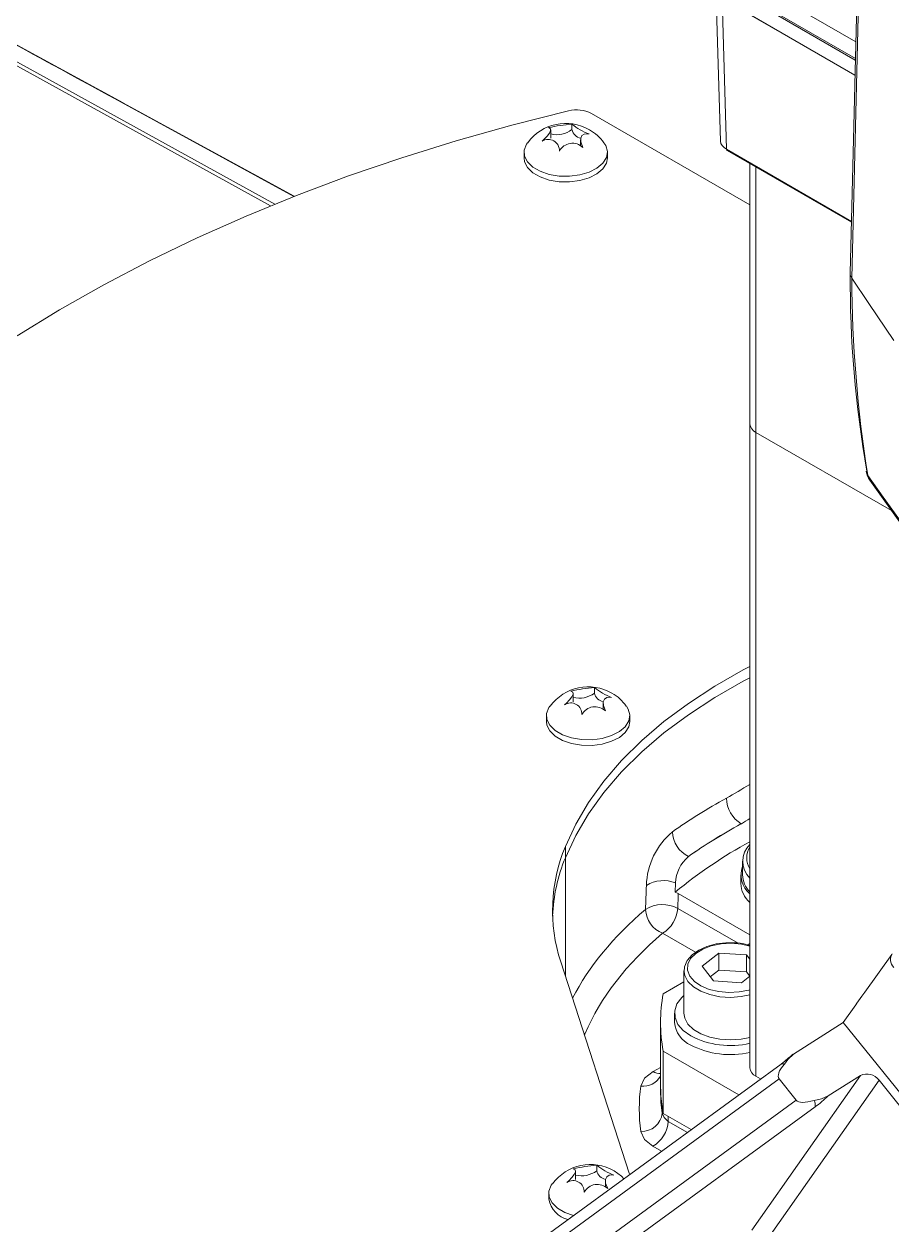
# Model space of a CAD drawing. Header units: millimetres. Extents: x 20 to 768, y 29 to 540.
# Drawn here: x 394.88 to 419.86, y 91.37 to 125.92 of the extents above; entities that cross this region are included whole.
import ezdxf

# ---------------------------------------------------------------- set-up
doc = ezdxf.new("R2010")
doc.units = ezdxf.units.MM

msp = doc.modelspace()

# ---------------------------------------------------------------- linework, layer by layer
at = {"color": 7, "linetype": 'Continuous', "lineweight": 15}
for p, q in [((414.957886, 127.634299), (418.821126, 125.404098)), ((414.957886, 127.144376), (418.80937, 124.920961)), ((414.797048, 126.891697), (414.928373, 122.547724)), ((414.972686, 126.652709), (415.103992, 122.309354)), ((397.734031, 123.64542), (394.580032, 125.364206)), ((402.65751, 120.956228), (397.725869, 123.65027)), ((415.772101, 120.709824), (411.21031, 123.34329)), ((410.6519, 122.875843), (410.6519, 123.037957)), ((410.04026, 122.629439), (410.04026, 122.871172)), ((410.901193, 122.583315), (410.901193, 122.408581)), ((409.270727, 122.224218), (409.270727, 122.060912)), ((411.670726, 122.060913), (411.670726, 122.224219)), ((415.120556, 122.273857), (418.694994, 120.210377)), ((415.772099, 121.897731), (415.772099, 114.406235)), ((415.772099, 114.406235), (415.772099, 95.870756)), ((415.947835, 114.161312), (415.947835, 95.625834)), ((419.122548, 113.034376), (419.12121, 113.043465)), ((411.298648, 106.6555), (411.298648, 106.817613)), ((410.687009, 106.409095), (410.687009, 106.650827)), ((411.547941, 106.362972), (411.547941, 106.188238)), ((409.917475, 106.003875), (409.917475, 105.840569)), ((412.317475, 105.840569), (412.317475, 106.003875)), ((415.523572, 102.89168), (415.51617, 102.887705)), ((415.530977, 102.896252), (415.523572, 102.89168)), ((410.460894, 102.242558), (410.460894, 101.915941)), ((414.006655, 101.954721), (413.995942, 101.944107)), ((413.995942, 101.944107), (414.008692, 101.953545)), ((414.006655, 101.954721), (414.008692, 101.953545)), ((415.562049, 101.814019), (415.562049, 101.42208)), ((415.512049, 101.42208), (415.512049, 101.177119)), ((413.63268, 101.190646), (413.623125, 100.928473)), ((413.623125, 100.928473), (413.712875, 100.885861)), ((415.772099, 99.697096), (413.712875, 100.885861)), ((414.399384, 98.795064), (414.876628, 99.171663)), ((414.876628, 99.171663), (415.680209, 99.121366)), ((414.876628, 98.68174), (414.876628, 99.171663)), ((415.7721, 99.443143), (415.710657, 99.407673)), ((412.294446, 92.841063), (410.33003, 98.917963)), ((415.680209, 99.121366), (415.772099, 99.00116)), ((415.680209, 98.631443), (415.680209, 99.121366)), ((419.078717, 98.044386), (419.856426, 99.126843)), ((413.875965, 98.663114), (413.875965, 97.438304)), ((413.877041, 98.632277), (413.875965, 98.663114)), ((414.725722, 98.368169), (414.399384, 98.795064)), ((414.632987, 98.48948), (414.876628, 98.68174)), ((414.876628, 98.68174), (415.680209, 98.631443)), ((415.772099, 98.509466), (415.529303, 98.317872)), ((415.680209, 98.631443), (415.772099, 98.511237)), ((413.875965, 98.348528), (413.274988, 98.001591)), ((415.529303, 98.317872), (414.725722, 98.368169)), ((413.602965, 97.438304), (413.602965, 97.177009)), ((418.82104, 97.685486), (418.463014, 97.176075)), ((418.82104, 97.685486), (418.8523, 97.726954)), ((413.202965, 97.177009), (413.202965, 95.380621)), ((417.026457, 96.265175), (418.463014, 97.176075)), ((418.463014, 97.176075), (429.234801, 83.776077)), ((413.274988, 96.352428), (415.457492, 95.092495)), ((413.274988, 94.556039), (413.274988, 96.352428)), ((416.668808, 95.976542), (407.555695, 89.325573)), ((416.617278, 95.549567), (407.833917, 89.139259)), ((413.202965, 95.380621), (413.202965, 95.1894)), ((415.826355, 91.197798), (418.953232, 95.646785)), ((415.947835, 95.625834), (416.082081, 95.548336)), ((419.490746, 95.511237), (416.363868, 91.062249)), ((416.617278, 95.549567), (417.106878, 94.94051)), ((418.025399, 95.058458), (418.953232, 95.646785)), ((419.490746, 95.511237), (427.674779, 85.330377)), ((408.323546, 88.530221), (417.106878, 94.94051)), ((417.648886, 94.745556), (408.541172, 88.098524)), ((413.274988, 94.556039), (414.083172, 94.089485)), ((411.365472, 92.904806), (411.365472, 93.06692)), ((410.753832, 92.658402), (410.753832, 92.900134)), ((411.614764, 92.612278), (411.614764, 92.437544)), ((409.984298, 92.253181), (409.984298, 92.089875))]:
    msp.add_line(p, q, dxfattribs=at)
at = {"color": 8, "linetype": 'Continuous', "lineweight": 15}
for p, q in [((418.808317, 124.87767), (414.991886, 127.080849)), ((418.797778, 124.44453), (414.972686, 126.652709)), ((414.9727, 126.656279), (418.797864, 124.448059)), ((401.975357, 120.682915), (393.956329, 125.10719)), ((394.100698, 125.144774), (402.097599, 120.732705)), ((402.644067, 120.950949), (397.673537, 123.666232)), ((415.103992, 122.309354), (418.695614, 120.235954)), ((415.947835, 121.796282), (415.947835, 114.161312)), ((415.947835, 114.161312), (419.851483, 111.907785)), ((410.460894, 101.915941), (410.460894, 98.513138)), ((413.698159, 100.459005), (415.435878, 99.455841)), ((414.20816, 99.194332), (413.25967, 99.741883)), ((410.994598, 96.862128), (411.030297, 96.855805)), ((412.984347, 95.761228), (413.202966, 95.879063)), ((413.422222, 94.326662), (413.972715, 94.00887)), ((413.230426, 93.46713), (412.983733, 93.609543))]:
    msp.add_line(p, q, dxfattribs=at)
at = {"color": 7, "linetype": 'Continuous', "lineweight": 15, "flags": 128}
for points in [[(418.731165, 170.930601), (418.734193, 170.000596), (418.768919, 166.772338), (418.840714, 162.00496), (418.944653, 154.843858), (419.041763, 147.924226), (419.092104, 144.106625), (419.103914, 140.699388), (419.077733, 137.096083), (419.012074, 133.295197), (418.91496, 129.260587), (418.771715, 123.373357), (418.659445, 118.744772)], [(410.556318, 123.418347), (408.924404, 123.005344), (407.322796, 122.554536), (405.754118, 122.066665), (404.220942, 121.542527), (402.725785, 120.982984), (401.271097, 120.388953), (399.859265, 119.761408), (398.492604, 119.101378), (397.173354, 118.409947), (395.90368, 117.688247), (394.685662, 116.937463)], [(409.975751, 122.933369), (410.033652, 122.903325), (410.037098, 122.848859), (410.001725, 122.770862), (409.936017, 122.683836), (409.843797, 122.588314), (409.794579, 122.543036)], [(410.965701, 122.361883), (410.907803, 122.521912), (410.904355, 122.625826), (410.939729, 122.705244), (411.005435, 122.74879), (411.097656, 122.759197), (411.146874, 122.752214)], [(411.573318, 122.497619), (411.623079, 122.417489), (411.670134, 122.245979), (411.641827, 122.0731), (411.539934, 121.909719), (411.370859, 121.766098), (411.145225, 121.651263), (410.877212, 121.572428), (410.583656, 121.534548), (410.283005, 121.540002), (409.99415, 121.588449), (409.735237, 121.676843), (409.522541, 121.79963), (409.369422, 121.949096), (409.285501, 122.115849), (409.276053, 122.289412), (409.34167, 122.458878), (409.369371, 122.499276)], [(411.670726, 122.060913), (411.641827, 121.909794), (411.539934, 121.746413), (411.370859, 121.602792), (411.145225, 121.487957), (410.877212, 121.409122), (410.583656, 121.371242), (410.283005, 121.376696), (409.99415, 121.425143), (409.735237, 121.513537), (409.522541, 121.636323), (409.369422, 121.78579), (409.285501, 121.952543), (409.270727, 122.060912)], [(418.70468, 118.595922), (418.662348, 118.69686), (418.664533, 118.744604)], [(418.705298, 118.596237), (419.195104, 117.871832), (419.912958, 116.810136)], [(419.166472, 112.91949), (419.611069, 112.297851), (420.056071, 111.67626), (420.295286, 111.342371), (420.362144, 111.249082)], [(419.226412, 112.782421), (419.511641, 112.382852), (420.423431, 111.108244)], [(410.460894, 102.242558), (410.759215, 102.882412), (411.129963, 103.50952), (411.571526, 104.121152), (412.081982, 104.714646), (412.659109, 105.287421), (413.300395, 105.836984), (414.003052, 106.360942), (414.76402, 106.857017), (415.579987, 107.323049), (415.7721, 107.42423)], [(410.460894, 101.915941), (410.759215, 102.555795), (411.129963, 103.182903), (411.571526, 103.794535), (412.081982, 104.388029), (412.659109, 104.960804), (413.300395, 105.510367), (414.003052, 106.034325), (414.76402, 106.5304), (415.579987, 106.996432), (415.7721, 107.097613)], [(415.7721, 107.097613), (415.579987, 106.996432), (414.76402, 106.5304), (414.003052, 106.034325), (413.300395, 105.510367), (412.659109, 104.960804), (412.081982, 104.388029), (411.571526, 103.794535), (411.129963, 103.182903), (410.759215, 102.555795), (410.460894, 101.915941)], [(410.6225, 106.713024), (410.680399, 106.682981), (410.683847, 106.628515), (410.648474, 106.550518), (410.582766, 106.463492), (410.490546, 106.36797), (410.441327, 106.322692)], [(411.612449, 106.141538), (411.554551, 106.301567), (411.551103, 106.405482), (411.586476, 106.4849), (411.652183, 106.528445), (411.744405, 106.538853), (411.793623, 106.53187)], [(412.220067, 106.277274), (412.269828, 106.197144), (412.316882, 106.025635), (412.288575, 105.852757), (412.186683, 105.689375), (412.017608, 105.545754), (411.791975, 105.430919), (411.52396, 105.352084), (411.230405, 105.314204), (410.929753, 105.319659), (410.640897, 105.368105), (410.381987, 105.456499), (410.169289, 105.579286), (410.016169, 105.728753), (409.932249, 105.895506), (409.922801, 106.069068), (409.988418, 106.238534), (410.01612, 106.278931)], [(412.317475, 105.840569), (412.288575, 105.689451), (412.186683, 105.526069), (412.017608, 105.382448), (411.791975, 105.267613), (411.52396, 105.188778), (411.230405, 105.150898), (410.929753, 105.156353), (410.640897, 105.204799), (410.381987, 105.293193), (410.169289, 105.41598), (410.016169, 105.565446), (409.932249, 105.732199), (409.917475, 105.840569)], [(415.20138, 99.466903), (415.084277, 99.468276), (414.80056, 99.434155), (414.535355, 99.363744), (414.300661, 99.259284), (414.107475, 99.123638), (413.966681, 98.960778), (413.889411, 98.77974), (413.881922, 98.627751)], [(414.071595, 96.785178), (413.854834, 96.940851), (413.701111, 97.119783), (413.617613, 97.31361), (413.608243, 97.513267), (413.673442, 97.709419), (413.810159, 97.892894), (413.875965, 97.954346)], [(418.8523, 97.726954), (418.994659, 97.927002), (419.078717, 98.044386)], [(415.772099, 96.746277), (415.519771, 96.694395), (415.214053, 96.67227), (414.907738, 96.691443), (414.617339, 96.750879), (414.35851, 96.847374), (414.145206, 96.975726), (413.988927, 97.129017), (413.898096, 97.29898), (413.875965, 97.438304)], [(416.888875, 96.15303), (416.778073, 96.059909), (416.668808, 95.976542)], [(417.026457, 96.265175), (416.864841, 96.107057), (416.765096, 95.973056)], [(417.009235, 96.259746), (416.932717, 96.189874), (416.888875, 96.15303)], [(412.634924, 95.345242), (412.743365, 95.573364), (412.984347, 95.761228)], [(417.624179, 94.930448), (417.832623, 94.980179), (418.025399, 95.058458)], [(413.247447, 94.56373), (413.300894, 94.43762), (413.422222, 94.326662)], [(412.983733, 93.609543), (412.741248, 93.808333), (412.634519, 94.038161)], [(410.689324, 92.96233), (410.747223, 92.932288), (410.75067, 92.877822), (410.715297, 92.799824), (410.64959, 92.712798), (410.557369, 92.617276), (410.50815, 92.571998)], [(411.679273, 92.390845), (411.621374, 92.550874), (411.617926, 92.654788), (411.6533, 92.734207), (411.719007, 92.777752), (411.811228, 92.78816), (411.860447, 92.781177)], [(412.149006, 92.677881), (412.07591, 92.753098), (411.867357, 92.900823)], [(412.313446, 92.797896), (412.304368, 92.81569), (412.294446, 92.841063)], [(410.698982, 91.619618), (410.448809, 91.705805), (410.236112, 91.828592), (410.082993, 91.978059), (409.999072, 92.144812), (409.989624, 92.318374), (410.055241, 92.48784), (410.082943, 92.528238)]]:
    msp.add_lwpolyline(points, dxfattribs=at)
at = {"color": 8, "linetype": 'Continuous', "lineweight": 15, "flags": 128}
for points in [[(418.778387, 170.911072), (418.836521, 165.135098), (418.937265, 158.564718), (419.121713, 145.412008), (419.155313, 142.12066), (419.154287, 138.80558), (419.108871, 135.458511), (419.03369, 132.091814), (418.705207, 118.596343)], [(397.673537, 123.666232), (397.702907, 123.660123), (397.725869, 123.65027)], [(419.166472, 112.91949), (419.190345, 112.845611), (419.226507, 112.782205)], [(415.772099, 99.372292), (415.529189, 99.427606), (415.236637, 99.452833), (414.942129, 99.436909), (414.66278, 99.380761), (414.414824, 99.287652), (414.212672, 99.162992), (414.068072, 99.014026), (413.989429, 98.849412), (413.981311, 98.678716), (414.044192, 98.511859), (414.174417, 98.358538), (414.364416, 98.227663), (414.60315, 98.12684), (414.876742, 98.061929), (415.169293, 98.036702), (415.463802, 98.052625), (415.743151, 98.108773), (415.772099, 98.117243)], [(415.772099, 97.971087), (415.519771, 97.919205), (415.214053, 97.89708), (414.907738, 97.916253), (414.617339, 97.975689), (414.35851, 98.072184), (414.145206, 98.200536), (413.988927, 98.353827), (413.898096, 98.52379), (413.877041, 98.632277)]]:
    msp.add_lwpolyline(points, dxfattribs=at)
at = {"color": 7, "linetype": 'Continuous', "lineweight": 15}
for centre, radius, start, end in [((410.78347, 122.510846), 0.935497, 62.8532995, 104.0526969), ((410.471154, 121.705338), 1.351577, 59.6645089, 143.9817251), ((411.289474, 116.678218), 6.391617, 95.7248714, 101.8610179), ((411.66435, 124.220183), 1.556507, 229.4234935, 250.5818831), ((410.220053, 123.44543), 0.714787, 255.431727, 307.168485), ((410.967608, 122.945095), 0.323215, 192.372062, 258.4415024), ((410.607048, 121.849963), 1.158963, 33.8893767, 61.8523022), ((409.967741, 122.271416), 0.322122, 357.4871449, 122.5182316), ((410.666649, 122.057321), 0.426837, 45.5230455, 152.0631729), ((415.143495, 122.306173), 0.03963, 175.3970286, 234.6317141), ((450.926058, 118.583288), 32.265357, 179.7245024, 189.8794002), ((456.325325, 118.79946), 37.621196, 180.3099815, 188.9918547), ((419.71472, 113.130984), 0.6, 189.2657202, 215.5177233), ((411.117902, 105.484993), 1.351578, 59.6645075, 143.9816872), ((411.936259, 100.457713), 6.391782, 95.7250504, 101.8610403), ((412.311073, 107.999797), 1.556458, 229.4231566, 250.5822199), ((410.866802, 107.225081), 0.714782, 255.4316482, 307.168765), ((411.614366, 106.724759), 0.323226, 192.3731003, 258.4401824), ((411.25381, 105.629634), 1.158944, 33.8890861, 61.8524743), ((410.61449, 106.051074), 0.322121, 357.4868966, 122.5184799), ((411.313397, 105.836977), 0.426837, 45.5228759, 152.0631963), ((415.995239, 103.653884), 0.896339, 181.7299337, 238.2499436), ((414.883199, 101.058767), 2.089505, 129.8762863, 178.3743786), ((414.353945, 102.687357), 0.810781, 181.7698055, 244.6377519), ((422.526529, 90.054935), 14.053626, 118.7257884, 129.3110922), ((416.264397, 101.814019), 0.692574, 135.3019233, 224.6980728), ((414.881802, 100.403668), 4.788104, 157.4149885, 198.0767643), ((414.992302, 100.049921), 4.90058, 157.6182882, 177.8089796), ((414.974444, 100.05381), 4.882588, 157.5806954, 177.8465724), ((414.702815, 101.139008), 1.07138, 131.2829516, 177.237385), ((416.280648, 101.912005), 0.597289, 148.3673271, 211.6325826), ((416.23274, 101.422291), 0.714522, 159.8270756, 229.8581059), ((413.28488, 100.331558), 0.926821, 67.9595216, 121.9420505), ((416.299321, 101.451132), 0.737844, 182.2565771, 224.3941801), ((416.269514, 101.202952), 0.757906, 181.9532995, 228.9816028), ((413.261278, 99.641023), 0.92734, 61.8934731, 121.9982037), ((413.541065, 100.460656), 0.771891, 182.4642464, 248.619978), ((412.778016, 100.529014), 0.922803, 301.462936, 355.649044), ((415.278093, 97.888243), 1.580523, 71.7864941, 92.7820503), ((417.96327, 97.177009), 4.760245, 170.024767, 189.975233), ((414.391018, 97.247763), 0.791223, 185.1304217, 246.1897804), ((415.207793, 98.994243), 2.484133, 242.781682, 283.1301861), ((415.207793, 98.732948), 2.484133, 242.781682, 283.1301861), ((416.072374, 95.900701), 0.301764, 185.6948561, 245.6252717), ((419.141457, 95.259663), 0.430456, 35.7631064, 115.9297735), ((417.960951, 95.381387), 4.757986, 180.0092261, 187.7192995), ((417.978325, 95.382286), 4.775361, 180.0199823, 189.9636233), ((417.388908, 94.804912), 0.266667, 347.1391469, 28.0835004), ((412.663565, 94.624476), 0.587034, 267.1639774, 354.0604092), ((412.502083, 94.396672), 0.922799, 301.4627918, 355.6489953), ((411.184725, 91.7343), 1.351577, 59.664464, 143.9817124), ((412.003068, 86.707114), 6.391687, 95.7250046, 101.8610861), ((412.377891, 94.249093), 1.556447, 229.4230739, 250.5823026), ((410.681314, 92.30038), 0.322121, 357.4868477, 122.5185289), ((410.933625, 93.474388), 0.714784, 255.4316643, 307.1687299), ((411.681187, 92.974064), 0.323223, 192.3728184, 258.4404019), ((411.380221, 92.086282), 0.426838, 45.5230626, 152.0630281), ((410.695004, 92.208942), 0.72061, 189.510622, 257.7165186)]:
    msp.add_arc(centre, radius, start, end, dxfattribs=at)
at = {"color": 8, "linetype": 'Continuous', "lineweight": 15}
for centre, radius, start, end in [((416.072374, 114.436179), 0.301764, 185.6948561, 245.6252717), ((419.425725, 113.084451), 0.307285, 189.3786544, 212.4682241), ((413.175903, 96.061792), 0.356416, 237.4898816, 275.2546931), ((416.713836, 95.888749), 0.098667, 58.6996992, 117.1531309), ((412.700798, 95.923482), 0.581981, 263.5007195, 329.6390417)]:
    msp.add_arc(centre, radius, start, end, dxfattribs=at)
at = {"color": 7, "linetype": 'Continuous', "lineweight": 15}
for centre, major_axis, ratio, start_param, end_param in [((387.555453, 129.005683), (18.676042, -10.101093), 0.006540175, 1.001798252, 1.19230561), ((415.528416, 122.555377), (0.600132, 0.002417), 0.577152525, 3.156713142, 3.924513869), ((427.402965, 96.524076), (17.397842, -0.491562), 0.557513715, 2.371945283, 2.508061445), ((427.402965, 96.033852), (16.797059, 0.526479), 0.59707299, 2.31677429, 2.336859024), ((427.388159, 96.025902), (16.797775, -0.490997), 0.556796956, 2.371844956, 2.508584322), ((427.402965, 96.033852), (16.797775, -0.490997), 0.556796956, 2.373091366, 2.509842478), ((427.402965, 150.503497), (12.000799, 268.948819), 0.046846232, 1.757558107, 1.760170841), ((427.826648, 150.722443), (11.596089, 268.697695), 0.045240796, 1.75930317, 1.760920075), ((427.388159, 94.39282), (16.797775, -0.490997), 0.556796956, 2.586164661, 2.927935992), ((420.197427, 98.918708), (0.327257, -0.230021), 0.788622745, 3.133423746, 4.361469769), ((417.679263, 96.218799), (1.070825, 0.656686), 0.309148916, 2.378440701, 3.181042215), ((427.388159, 94.39282), (14.79804, -0.432545), 0.556796956, 3.078349901, 3.237038622), ((427.402965, 94.890994), (14.19797, -0.431937), 0.555917757, 3.158503423, 3.237675721), ((417.780108, 95.044248), (0.609182, 0.519039), 0.191070211, 4.336763418, 4.959714989), ((427.402965, 256.425421), (9.791952, 217.76833), 0.047223833, 2.409644548, 2.410869395), ((418.168863, 95.609742), (1.070825, 0.656686), 0.309148916, 3.181042215, 4.001709283)]:
    msp.add_ellipse(centre, major_axis=major_axis, ratio=ratio, start_param=start_param, end_param=end_param, dxfattribs=at)
at = {"color": 8, "linetype": 'Continuous', "lineweight": 15}
for centre, major_axis, ratio, start_param, end_param in [((427.402965, 96.524076), (17.397174, 0.52582), 0.59640414, 2.284882425, 2.33817046), ((427.417772, 96.042997), (16.797059, 0.526479), 0.59707299, 2.317996389, 2.338105435), ((427.402965, 94.890994), (17.397842, -0.491562), 0.557513715, 2.585641784, 2.88006291), ((424.077639, 94.891281), (13.398226, -0.391629), 0.556796956, 2.927935992, 2.934232618), ((426.979283, 256.206475), (9.387311, 217.517182), 0.045240796, 2.411109825, 2.412107266)]:
    msp.add_ellipse(centre, major_axis=major_axis, ratio=ratio, start_param=start_param, end_param=end_param, dxfattribs=at)

doc.saveas('drawing.dxf')
